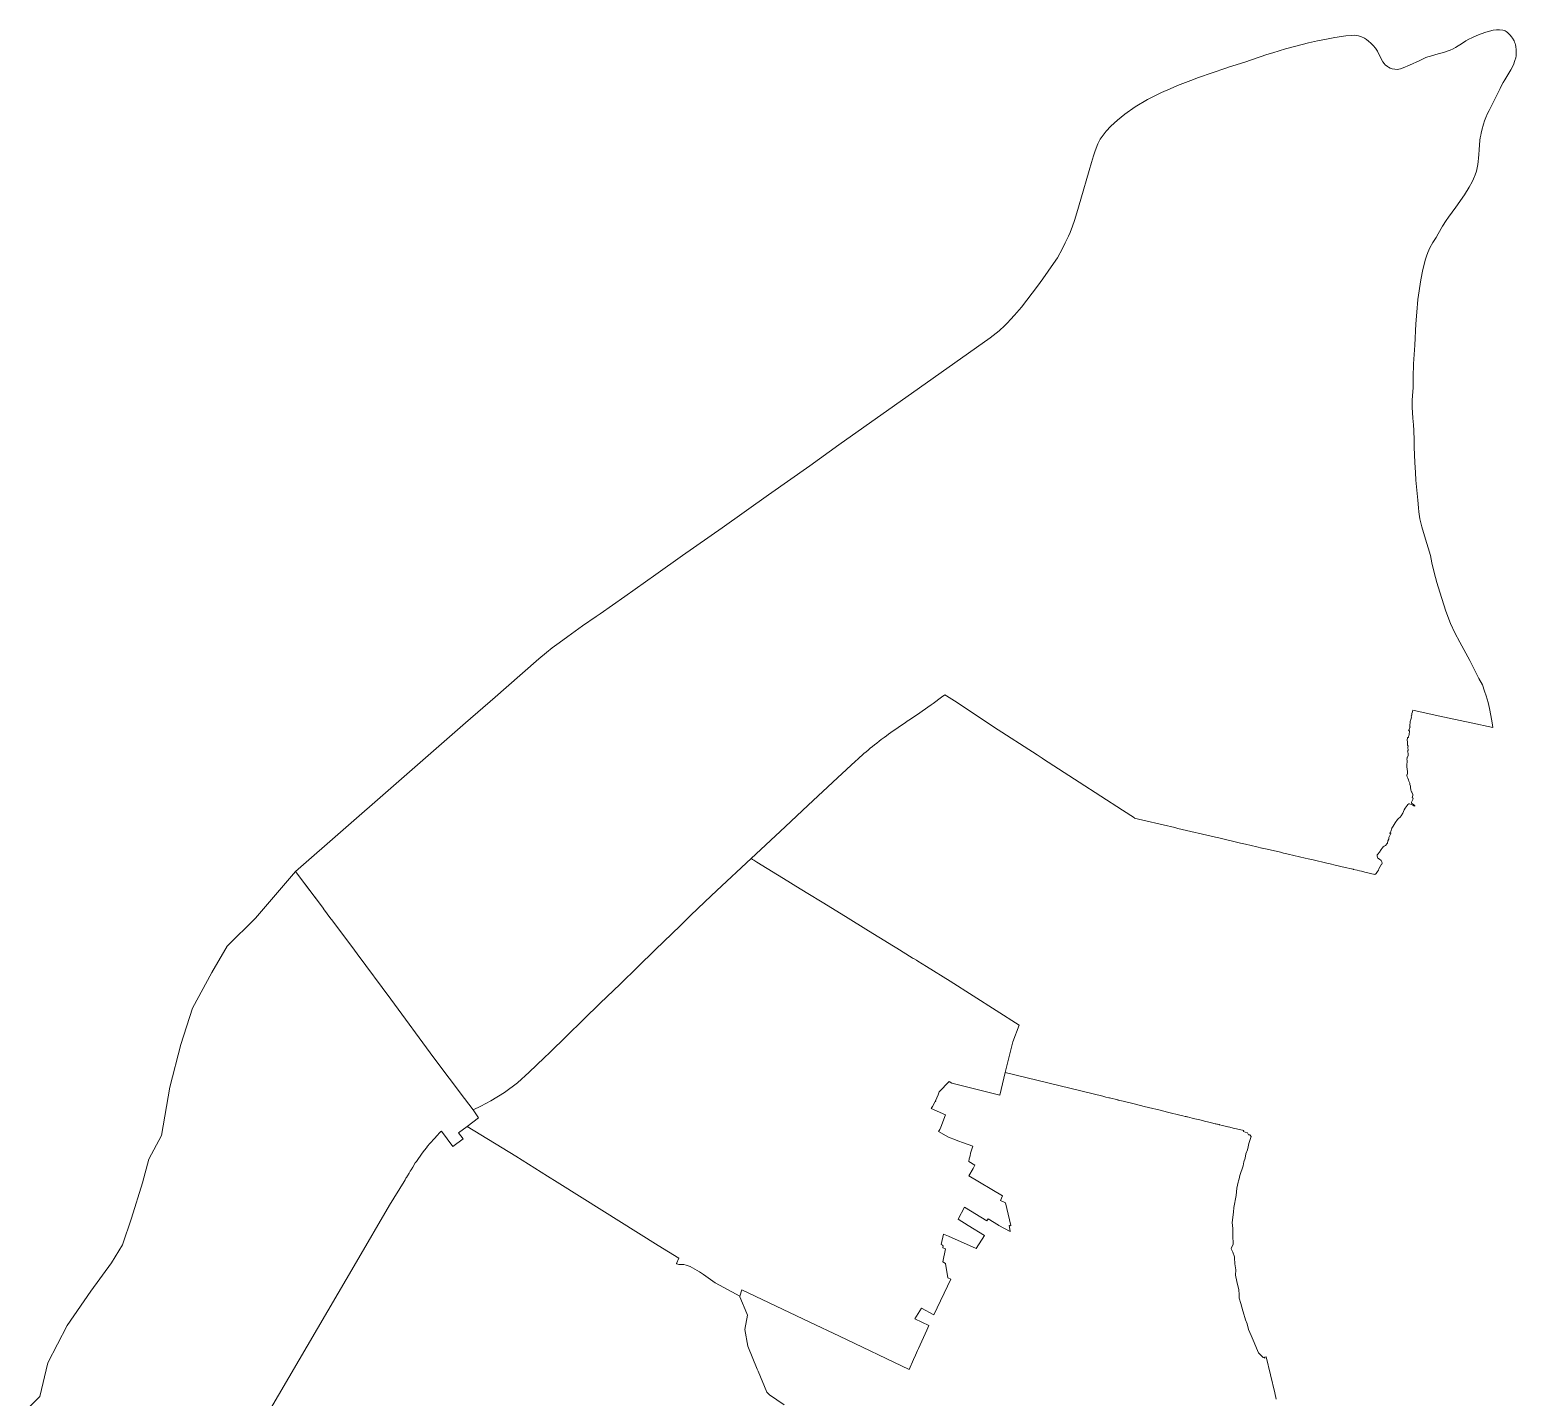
# Model space of a CAD drawing. Extents: x 268798 to 306779, y 5030079 to 5062843.
# Drawn here: x 292583 to 306779, y 5049780 to 5062843 of the extents above; entities that cross this region are included whole.
import ezdxf

# ---------------------------------------------------------------- set-up
doc = ezdxf.new("R2010")
doc.units = 0
doc.header["$MEASUREMENT"] = 0
doc.layers.add('1', color=7, linetype='Continuous', lineweight=0)

msp = doc.modelspace()

# ---------------------------------------------------------------- linework, layer by layer
at = {"layer": '1', "color": 4, "linetype": 'Continuous', "lineweight": 0}
for points in [[(295122.611, 5054802.508), (296032.397, 5055598.787), (296744.38, 5056222.095), (297026.522, 5056469.069), (297131.992, 5056559.57), (297443.611, 5056834.764), (297517.24, 5056895.555), (297573.85, 5056938.476), (297638.49, 5056987.097), (297721.309, 5057047.638), (297861.469, 5057147.609), (297993.128, 5057238.361), (298032.398, 5057264.291), (298265.617, 5057427.744), (298563.725, 5057639.578), (298815.884, 5057822.12), (299194.543, 5058085.244), (299636.781, 5058401.789), (300032.39, 5058678.533), (300311.439, 5058876.936), (301081.007, 5059422.145), (301756.543, 5059899.795), (301840.583, 5059966.466), (301894.782, 5060018.067), (301921.142, 5060042.898), (301950.072, 5060075.668), (301986.932, 5060115.359), (302032.411, 5060167.52), (302054.251, 5060192.561), (302206.57, 5060394.804), (302258.28, 5060463.156), (302360.68, 5060609.848), (302397.54, 5060665.659), (302446.95, 5060753.981), (302472.551, 5060806.202), (302502.501, 5060871.483), (302518.371, 5060905.533), (302542.391, 5060967.554), (302559.921, 5061022.175), (302583.851, 5061094.506), (302621.742, 5061225.838), (302701.353, 5061498.992), (302722.093, 5061574.003), (302741.034, 5061638.774), (302756.994, 5061687.485), (302784.235, 5061752.466), (302806.925, 5061796.837), (302834.545, 5061837.267), (302863.106, 5061873.858), (302907.516, 5061922.079), (302971.187, 5061980.8), (303041.638, 5062036.471), (303141.169, 5062107.522), (303256.371, 5062176.643), (303321.142, 5062209.663), (303392.563, 5062244.734), (303475.255, 5062279.804), (303544.637, 5062309.755), (303670.331, 5062358.915), (303745.093, 5062385.795), (304004.42, 5062475.394), (304032.411, 5062484.444), (304188.576, 5062534.304), (304397.982, 5062605.474), (304453.844, 5062622.303), (304575.508, 5062660.523), (304661.27, 5062684.333), (304795.164, 5062717.102), (304881.957, 5062738.092), (304982.559, 5062757.802), (305047.591, 5062769.072), (305152.294, 5062785.191), (305206.055, 5062789.551), (305231.726, 5062789.991), (305251.116, 5062788.521), (305273.646, 5062783.661), (305302.086, 5062775.211), (305328.696, 5062763.681), (305349.396, 5062751.131), (305369.646, 5062735.021), (305390.635, 5062714.801), (305412.645, 5062692.271), (305434.154, 5062666.151), (305453.633, 5062637.98), (305461.912, 5062622.66), (305473.692, 5062599.5), (305488.56, 5062566.82), (305505.459, 5062536.1), (305516.269, 5062522.06), (305527.988, 5062508.96), (305549.228, 5062491.81), (305560.118, 5062484.74), (305574.838, 5062477.47), (305594.798, 5062471.07), (305618.868, 5062465.66), (305642.678, 5062464.67), (305657.929, 5062466.52), (305674.769, 5062470.59), (305700.53, 5062479.52), (305760.953, 5062505.63), (305857.717, 5062550.429), (305882.808, 5062562.209), (305915.379, 5062576.759), (305936.21, 5062583.699), (305960.95, 5062591.509), (306032.453, 5062611.879), (306070.784, 5062622.189), (306104.005, 5062632.509), (306130.116, 5062641.219), (306148.807, 5062648.889), (306176.448, 5062661.949), (306198.469, 5062672.959), (306264.262, 5062716.219), (306297.804, 5062736.959), (306327.495, 5062754.619), (306353.926, 5062767.339), (306401.448, 5062788.929), (306443.849, 5062805.419), (306488.021, 5062821.179), (306524.882, 5062830.909), (306559.183, 5062838.849), (306590.424, 5062843.199), (306619.094, 5062843.459), (306651.415, 5062839.5), (306663.505, 5062835.91), (306674.655, 5062831.34), (306684.285, 5062825.1), (306694.134, 5062817.51), (306708.214, 5062805.16), (306722.264, 5062789.95), (306733.843, 5062776.68), (306744.273, 5062761.79), (306757.972, 5062738.56), (306763.481, 5062725.66), (306767.821, 5062712.64), (306771.46, 5062698.55), (306773.709, 5062684.74), (306776.758, 5062652.341), (306778.806, 5062622.191), (306779.256, 5062611.861), (306777.795, 5062595.371), (306773.844, 5062574.611), (306766.423, 5062550.291), (306751.59, 5062506.931), (306728.018, 5062459.931), (306709.586, 5062427.931), (306689.614, 5062395.161), (306669.972, 5062364.871), (306654.54, 5062337.811), (306639.179, 5062309.911), (306625.097, 5062280.981), (306609.475, 5062250.001), (306569.542, 5062168.341), (306551.871, 5062134.551), (306534.459, 5062098.451), (306520.378, 5062071.831), (306506.047, 5062043.411), (306488.376, 5062005.271), (306476.095, 5061974.55), (306465.674, 5061940.93), (306450.592, 5061883.7), (306444.091, 5061854.23), (306439.99, 5061836.82), (306435.129, 5061811.99), (306432.309, 5061786.9), (306424.886, 5061695.77), (306422.325, 5061651.22), (306418.994, 5061617.94), (306416.943, 5061583.13), (306412.842, 5061557.53), (306407.191, 5061523.96), (306399.4, 5061492.819), (306387.719, 5061456.819), (306371.627, 5061419.279), (306357.036, 5061390.099), (306329.334, 5061338.049), (306283.302, 5061266.708), (306201.887, 5061148.177), (306133.534, 5061054.226), (306109.313, 5061022.186), (306073.951, 5060967.746), (306032.399, 5060893.996), (306012.738, 5060859.145), (305984.066, 5060809.995), (305954.625, 5060758.535), (305933.633, 5060713.994), (305922.012, 5060680.504), (305912.641, 5060650.504), (305888.099, 5060553.314), (305869.116, 5060453.383), (305840.314, 5060267.821), (305828.674, 5060146.929), (305819.393, 5060033.068), (305810.482, 5059829.245), (305798.712, 5059653.112), (305793.332, 5059523.32), (305793.841, 5059463.93), (305795.221, 5059425.859), (305795.151, 5059422.169), (305787.961, 5059350.568), (305785.761, 5059301.967), (305785.401, 5059238.447), (305791.54, 5059132.715), (305797.9, 5059069.774), (305801.02, 5059015.974), (305802.81, 5058923.562), (305803.32, 5058856.232), (305807.929, 5058782.241), (305809.469, 5058709.28), (305815.609, 5058612.518), (305821.499, 5058539.557), (305838.14, 5058349.086), (305845.82, 5058275.355), (305849.58, 5058237.535), (305859.42, 5058171.644), (305877.241, 5058095.003), (305902.201, 5058009.463), (305960.302, 5057822.151), (305973.972, 5057750.971), (305993.823, 5057659.96), (306019.893, 5057563.109), (306032.384, 5057521.449), (306067.164, 5057411.438), (306106.335, 5057289.327), (306150.885, 5057172.076), (306192.095, 5057080.686), (306240.226, 5056994.156), (306336.736, 5056816.745), (306384.096, 5056723.304), (306422.246, 5056647.274), (306455.246, 5056584.064), (306476.966, 5056524.734), (306491.876, 5056480.034), (306510.046, 5056417.643), (306522.846, 5056359.273), (306537.696, 5056291.173), (306549.026, 5056222.122), (306555.417, 5056177.552), (306349.208, 5056222.14), (306032.389, 5056290.648), (305791.819, 5056342.677), (305787.789, 5056331.237), (305787.79, 5056326.337), (305781.99, 5056311.837), (305783.29, 5056308.037), (305780.69, 5056297.037), (305777.39, 5056295.537), (305776.29, 5056289.037), (305777.89, 5056277.236), (305775.79, 5056266.336), (305773.49, 5056251.736), (305769.29, 5056243.336), (305766.39, 5056234.836), (305765.69, 5056220.736), (305761.99, 5056207.236), (305762.19, 5056203.236), (305763.39, 5056197.736), (305764.19, 5056195.536), (305762.39, 5056190.736), (305763.69, 5056185.336), (305764.49, 5056180.136), (305761.99, 5056178.136), (305759.59, 5056170.636), (305757.59, 5056159.636), (305755.49, 5056152.136), (305751.69, 5056151.436), (305756.19, 5056146.936), (305758.29, 5056141.435), (305756.09, 5056110.435), (305754.79, 5056098.135), (305751.49, 5056091.935), (305749.89, 5056084.635), (305748.291, 5056082.135), (305742.891, 5056081.035), (305739.891, 5056079.735), (305737.691, 5056055.335), (305740.491, 5056041.635), (305739.191, 5056027.135), (305740.491, 5056016.135), (305741.791, 5056008.635), (305746.225, 5056000), (305744.991, 5055986.234), (305746.491, 5055959.834), (305743.191, 5055958.834), (305743.891, 5055955.934), (305744.691, 5055949.834), (305742.091, 5055947.134), (305743.091, 5055942.034), (305746.291, 5055929.634), (305745.591, 5055918.934), (305747.691, 5055909.434), (305739.691, 5055894.034), (305736.391, 5055888.134), (305734.391, 5055885.534), (305736.491, 5055877.034), (305734.791, 5055870.534), (305737.791, 5055861.234), (305736.391, 5055849.034), (305735.491, 5055825.833), (305735.492, 5055807.133), (305736.492, 5055773.033), (305742.092, 5055765.433), (305740.692, 5055745.933), (305739.792, 5055740.933), (305739.092, 5055732.233), (305736.792, 5055730.933), (305734.892, 5055726.833), (305735.392, 5055718.733), (305737.592, 5055707.933), (305742.392, 5055694.533), (305750.192, 5055677.333), (305754.592, 5055664.133), (305761.292, 5055647.032), (305762.792, 5055633.632), (305768.592, 5055615.832), (305770.192, 5055605.232), (305772.492, 5055583.032), (305775.092, 5055571.032), (305777.392, 5055564.832), (305782.192, 5055560.532), (305789.992, 5055538.632), (305791.192, 5055527.232), (305786.292, 5055506.032), (305794.092, 5055504.132), (305792.093, 5055491.332), (305789.993, 5055490.132), (305778.393, 5055463.131), (305777.593, 5055458.731), (305779.893, 5055454.831), (305798.893, 5055441.131), (305810.693, 5055429.831), (305810.693, 5055427.331), (305799.793, 5055429.631), (305790.993, 5055434.431), (305776.193, 5055443.831), (305760.393, 5055448.931), (305756.993, 5055448.931), (305752.593, 5055447.231), (305744.393, 5055441.331), (305737.593, 5055433.331), (305727.993, 5055419.931), (305718.193, 5055406.831), (305707.893, 5055392.231), (305700.893, 5055375.43), (305696.593, 5055360.83), (305681.494, 5055332.93), (305670.794, 5055320.03), (305655.794, 5055308.93), (305644.894, 5055299.93), (305622.994, 5055268.229), (305604.394, 5055234.829), (305590.994, 5055214.829), (305581.895, 5055184.828), (305576.295, 5055173.128), (305572.295, 5055167.128), (305572.795, 5055164.928), (305576.995, 5055168.428), (305581.595, 5055172.828), (305582.295, 5055169.928), (305580.395, 5055165.828), (305572.395, 5055147.228), (305567.295, 5055140.628), (305562.295, 5055126.528), (305560.995, 5055112.528), (305552.395, 5055095.828), (305548.895, 5055073.928), (305546.195, 5055068.828), (305529.495, 5055051.027), (305518.595, 5055044.827), (305506.995, 5055037.827), (305502.895, 5055029.427), (305497.096, 5055024.727), (305488.496, 5055012.627), (305471.796, 5054986.227), (305466.096, 5054979.227), (305462.696, 5054972.726), (305451.696, 5054960.326), (305449.296, 5054955.926), (305449.596, 5054947.826), (305453.396, 5054937.626), (305458.496, 5054930.126), (305474.696, 5054919.926), (305488.596, 5054906.226), (305495.496, 5054895.126), (305498.596, 5054882.826), (305495.096, 5054873.826), (305492.096, 5054871.226), (305468.296, 5054827.126), (305464.396, 5054814.526), (305453.597, 5054802.825), (305440.197, 5054784.025), (305429.302, 5054774.422), (305331.608, 5054797.3), (305315.585, 5054801.052), (305300.747, 5054804.526), (305282.734, 5054808.745), (305260.694, 5054813.845), (305225.317, 5054822.11), (305220.866, 5054823.15), (305206.027, 5054826.618), (305146.187, 5054840.598), (305051.27, 5054862.774), (305000.86, 5054874.551), (304971.313, 5054881.454), (304838.976, 5054912.372), (304809.3, 5054919.305), (304791.492, 5054923.465), (304761.781, 5054930.406), (304602.316, 5054967.662), (304574.368, 5054974.191), (304557.476, 5054978.223), (304526.835, 5054985.378), (304398.851, 5055015.249), (304369.172, 5055022.175), (304368.255, 5055022.384), (304351.343, 5055026.246), (304350.408, 5055026.462), (304300.814, 5055037.938), (304248.591, 5055050.173), (304192.409, 5055063.335), (304162.729, 5055070.262), (304144.917, 5055074.419), (303925.411, 5055125.649), (303907.601, 5055129.806), (303547.38, 5055213.876), (303517.762, 5055221.062), (303406.119, 5055247.145), (303213.585, 5055291.661), (303130.561, 5055310.93), (303132.75, 5055313.961), (303019.688, 5055389.158), (302604.98, 5055656.549), (302265.86, 5055875.346), (302250.39, 5055885.326), (302221.698, 5055903.871), (302203.654, 5055915.489), (301785.718, 5056184.598), (301438.534, 5056415.857), (301338.574, 5056479.518), (301337.794, 5056478.976), (301321.802, 5056489.301), (301291.171, 5056467.023), (301209.425, 5056407.568), (301191.665, 5056394.24), (301050.573, 5056296.995), (300978.4, 5056247.68), (300972.166, 5056243.328), (300946.855, 5056225.732), (300807.044, 5056128.536), (300785.273, 5056113.252), (300763.637, 5056097.783), (300742.139, 5056082.123), (300715.034, 5056062.008), (300693.854, 5056045.918), (300672.818, 5056029.64), (300651.927, 5056013.176), (300631.183, 5055996.528), (300610.587, 5055979.696), (300590.142, 5055962.682), (300569.848, 5055945.487), (300549.708, 5055928.113), (300529.723, 5055910.561), (300509.894, 5055892.833), (300490.223, 5055874.929), (300470.712, 5055856.851), (300469.274, 5055855.506), (300297.65, 5055695.453), (300018.048, 5055434.748), (299798.126, 5055229.703), (299472.5, 5054926.043), (299471.824, 5054925.413), (299146.508, 5054622.098), (299029.726, 5054513.217), (298893.384, 5054380.675), (298797.092, 5054287.054), (298556.768, 5054053.431), (298391.524, 5053892.779), (298220.471, 5053726.487), (298032.377, 5053543.635), (297549.906, 5053074.6), (297495.885, 5053022.079), (297354.123, 5052884.268), (297240.242, 5052782.837), (297117.951, 5052691.706), (296988.181, 5052611.594), (296889.93, 5052560.714), (296816.95, 5052525.803), (296736.061, 5052634.273), (296443.615, 5053022.135), (296032.375, 5053581.076), (295711.082, 5054015.077), (295685.682, 5054049.377), (295467.886, 5054340.377), (295459.586, 5054351.577), (295389.367, 5054445.547), (295387.272, 5054448.35), (295257.439, 5054622.078), (295122.611, 5054802.508)], [(296759.359, 5052366.072), (296870.359, 5052449.073), (296816.95, 5052525.803), (296889.93, 5052560.714), (296988.181, 5052611.594), (297117.951, 5052691.706), (297240.242, 5052782.837), (297354.123, 5052884.268), (297495.885, 5053022.079), (297549.906, 5053074.6), (298032.377, 5053543.635), (298220.471, 5053726.487), (298391.524, 5053892.779), (298556.768, 5054053.431), (298797.092, 5054287.054), (298893.384, 5054380.675), (299029.726, 5054513.217), (299146.508, 5054622.098), (299471.824, 5054925.413), (299485.348, 5054917.188), (299498.87, 5054908.931), (299525.788, 5054892.359), (299821.431, 5054710.339), (299900.25, 5054661.812), (300013.213, 5054592.263), (300149.396, 5054508.418), (300374.352, 5054372.715), (300593.192, 5054236.637), (300790.514, 5054113.939), (300816.091, 5054098.266), (300863.186, 5054069.702), (301011.022, 5053978.473), (301020.982, 5053972.327), (301022.654, 5053971.293), (301050.772, 5053953.942), (301062.889, 5053946.455), (301147.037, 5053894.203), (301373.562, 5053753.542), (302031.765, 5053333.749), (301972.157, 5053173.826), (301899.824, 5052882.454), (301847.194, 5052665.293), (301390.09, 5052779.692), (301363.79, 5052795.692), (301268.689, 5052697.091), (301266.289, 5052686.891), (301259.989, 5052669.391), (301231.689, 5052610.991), (301235.989, 5052609.391), (301233.789, 5052604.991), (301229.489, 5052606.591), (301204.389, 5052556.491), (301190.689, 5052536.89), (301329.89, 5052477.191), (301284.59, 5052361.49), (301277.39, 5052343.39), (301275.39, 5052337.69), (301262.79, 5052319.59), (301356.591, 5052264.59), (301424.091, 5052239.691), (301447.491, 5052229.791), (301499.292, 5052210.691), (301590.293, 5052177.091), (301567.693, 5052111.991), (301562.993, 5052085.391), (301555.993, 5052057.391), (301551.793, 5052031.691), (301609.694, 5051995.391), (301599.793, 5051978.291), (301592.093, 5051963.591), (301552.293, 5051894.29), (301871.697, 5051704.391), (301852.897, 5051659.191), (301901.797, 5051637.891), (301951.298, 5051422.091), (301952.398, 5051416.491), (301939.798, 5051422.091), (301935.798, 5051422.091), (301941.698, 5051386.391), (301945.198, 5051362.791), (301839.197, 5051422.091), (301834.397, 5051424.991), (301734.496, 5051484.09), (301723.996, 5051466.09), (301509.993, 5051594.489), (301450.693, 5051482.189), (301545.994, 5051422.089), (301700.696, 5051324.69), (301621.695, 5051200.389), (301356.192, 5051318.088), (301308.492, 5051338.488), (301287.392, 5051240.387), (301299.792, 5051232.887), (301304.992, 5051221.587), (301302.692, 5051210.787), (301303.092, 5051208.487), (301329.592, 5051196.487), (301302.792, 5051073.387), (301327.892, 5051056.187), (301351.493, 5050921.488), (301378.094, 5050908.888), (301217.053, 5050566.908), (301098.591, 5050630.587), (301036.691, 5050530.487), (301169.643, 5050463.768), (301148.893, 5050419.488), (301070.793, 5050246.188), (301062.693, 5050226.788), (301042.293, 5050181.488), (301022.892, 5050138.987), (300981.992, 5050045.087), (300314.883, 5050362.082), (300032.379, 5050496.78), (299384.07, 5050807.276), (299365.66, 5050745.515), (299169.368, 5050851.074), (299130.368, 5050874.074), (299017.366, 5050952.074), (298980.366, 5050977.074), (298889.365, 5051029.073), (298853.365, 5051042.073), (298828.364, 5051047.073), (298814.364, 5051049.073), (298783.364, 5051049.073), (298764.364, 5051055.073), (298758.364, 5051056.073), (298783.364, 5051109.073), (298584.362, 5051230.072), (297857.359, 5051684.072), (297621.358, 5051834.072), (297529.358, 5051892.072), (297225.358, 5052082.072), (296759.359, 5052366.072)]]:
    msp.add_lwpolyline(points, close=True, dxfattribs=at)
at = {"layer": '1', "color": 218, "linetype": 'Continuous', "lineweight": 0}
msp.add_lwpolyline([(294684.35, 5049332.047), (295704.349, 5051074.059), (296019.353, 5051614.063), (296158.355, 5051842.065), (296167.355, 5051857.066), (296171.355, 5051864.066), (296176.355, 5051873.066), (296180.355, 5051879.066), (296189.355, 5051894.066), (296206.356, 5051922.066), (296215.356, 5051938.066), (296225.356, 5051953.066), (296241.356, 5051978.067), (296265.356, 5052018.067), (296275.356, 5052033.067), (296332.004, 5052112.981), (296354.357, 5052141.068), (296371.358, 5052163.069), (296382.358, 5052178.069), (296404.358, 5052203.069), (296451.358, 5052255.07), (296471.358, 5052277.07), (296477.358, 5052283.07), (296482.358, 5052289.07), (296488.359, 5052295.07), (296508.359, 5052317.07), (296514.359, 5052323.07), (296625.358, 5052175.07), (296723.358, 5052249.071), (296679.359, 5052307.071), (296759.359, 5052366.072), (296870.359, 5052449.073), (296816.95, 5052525.803), (296736.061, 5052634.273), (296443.615, 5053022.135), (296032.375, 5053581.076), (295711.082, 5054015.077), (295685.682, 5054049.377), (295467.886, 5054340.377), (295459.586, 5054351.577), (295389.367, 5054445.547), (295387.272, 5054448.35), (295122.611, 5054802.508), (294737.92082, 5054357.244026), (294737.92082, 5054357.244026), (294468.602595, 5054087.848517), (294320.911956, 5053835.833363), (294138.470578, 5053496.916432), (294025.530677, 5053149.309323), (293921.278461, 5052740.87097), (293843.089299, 5052280.291551), (293721.461714, 5052054.34693), (293660.647921, 5051828.402309), (293556.395705, 5051489.485378), (293469.518858, 5051237.470224), (293365.266642, 5051063.66667), (293165.449895, 5050794.27116), (292939.570094, 5050464.044407), (292757.128716, 5050107.74712), (292678.939554, 5049786.210544), (292583.375022, 5049690.618589)], dxfattribs=at)
at = {"layer": '1', "color": 4, "linetype": 'Continuous', "lineweight": 0}
for points in [[(299788.777, 5049706.278), (299649.375, 5049803.776), (299628.875, 5049822.076), (299621.975, 5049828.176), (299538.873, 5050027.476), (299530.603, 5050047.586), (299441.672, 5050268.075), (299412.871, 5050427.775), (299436.971, 5050564.276), (299432.571, 5050579.376), (299363.91, 5050739.645), (299363.91, 5050739.645), (299365.66, 5050745.515), (299384.07, 5050807.276), (300032.379, 5050496.78), (300314.883, 5050362.082), (300981.992, 5050045.087), (301022.892, 5050138.987), (301042.293, 5050181.488), (301062.693, 5050226.788), (301070.793, 5050246.188), (301148.893, 5050419.488), (301169.643, 5050463.768), (301036.691, 5050530.487), (301098.591, 5050630.587), (301217.053, 5050566.908), (301378.094, 5050908.888), (301351.493, 5050921.488), (301327.892, 5051056.187), (301302.792, 5051073.387), (301329.592, 5051196.487), (301303.092, 5051208.487), (301302.692, 5051210.787), (301304.992, 5051221.587), (301299.792, 5051232.887), (301287.392, 5051240.387), (301308.492, 5051338.488), (301356.192, 5051318.088), (301621.695, 5051200.389), (301700.696, 5051324.69), (301545.994, 5051422.089), (301450.693, 5051482.189), (301509.993, 5051594.489), (301723.996, 5051466.09), (301734.496, 5051484.09), (301834.397, 5051424.991), (301839.197, 5051422.091), (301945.198, 5051362.791), (301941.698, 5051386.391), (301935.798, 5051422.091), (301939.798, 5051422.091), (301952.398, 5051416.491), (301951.298, 5051422.091), (301901.797, 5051637.891), (301852.897, 5051659.191), (301871.697, 5051704.391), (301552.293, 5051894.29), (301592.093, 5051963.591), (301599.793, 5051978.291), (301609.694, 5051995.391), (301551.793, 5052031.691), (301555.993, 5052057.391), (301562.993, 5052085.391), (301567.693, 5052111.991), (301590.293, 5052177.091), (301499.292, 5052210.691), (301447.491, 5052229.791), (301424.091, 5052239.691), (301356.591, 5052264.59), (301262.79, 5052319.59), (301275.39, 5052337.69), (301277.39, 5052343.39), (301284.59, 5052361.49), (301329.89, 5052477.191), (301190.689, 5052536.89), (301204.389, 5052556.491), (301229.489, 5052606.591), (301233.789, 5052604.991), (301235.989, 5052609.391), (301231.689, 5052610.991), (301259.989, 5052669.391), (301266.289, 5052686.891), (301268.689, 5052697.091), (301363.79, 5052795.692), (301390.09, 5052779.692), (301847.194, 5052665.293), (301899.824, 5052882.454), (302830.519, 5052654.707), (302860.354, 5052647.406), (302889.854, 5052640.222), (302894.327, 5052639.133), (302973.904, 5052619.776), (302978.374, 5052618.689), (303025.688, 5052607.188), (303142.831, 5052578.568), (303224.423, 5052558.574), (303307.601, 5052538.446), (303336.796, 5052531.187), (303354.795, 5052527.347), (303388.82, 5052518.903), (303472.642, 5052498.125), (303554.444, 5052478.363), (303593.74, 5052468.694), (303618.599, 5052462.578), (303627.388, 5052460.415), (303631.833, 5052459.321), (303640.918, 5052457.085), (303661.513, 5052452.259), (303685.336, 5052446.603), (303709.293, 5052440.728), (303757.257, 5052428.967), (303814.699, 5052414.881), (303815.026, 5052414.801), (303829.898, 5052411.167), (303868.576, 5052401.747), (303903.332, 5052393.282), (303910.838, 5052391.455), (303918.241, 5052389.651), (303925.644, 5052387.849), (303940.449, 5052384.243), (303944.892, 5052383.161), (303974.507, 5052375.948), (303998.199, 5052370.178), (304024.852, 5052363.687), (304029.294, 5052362.605), (304044.1, 5052359), (304051.628, 5052357.166), (304066.552, 5052353.531), (304075.412, 5052351.273), (304107.33, 5052343.5), (304176.014, 5052326.775), (304175.609, 5052325.107), (304174.199, 5052319.297), (304189.7, 5052313.696), (304213.599, 5052306.296), (304217.899, 5052291.697), (304222.9, 5052287.396), (304236.103, 5052285.39), (304246.2, 5052269.497), (304236.999, 5052241.697), (304225.899, 5052204.297), (304219, 5052173.096), (304211.699, 5052143.497), (304197.599, 5052104.097), (304190.601, 5052065.196), (304178.2, 5052027.297), (304170.501, 5051991.696), (304139.416, 5051897.145), (304132.508, 5051867.711), (304125.814, 5051848.227), (304124.016, 5051835.145), (304110.116, 5051778.145), (304103.117, 5051707.045), (304082.617, 5051591.545), (304077.817, 5051548.845), (304071.217, 5051501.044), (304066.62, 5051447.316), (304067.975, 5051422.196), (304073.132, 5051390.245), (304073.432, 5051328.618), (304076.731, 5051240.248), (304058.831, 5051210.748), (304055.802, 5051198.115), (304071.206, 5051165.916), (304088.403, 5051120.015), (304088.215, 5051117.2), (304089.113, 5051092.805), (304092.713, 5051073.806), (304092.215, 5051054.001), (304100.015, 5050997.684), (304099.113, 5050947.496), (304109.415, 5050886.402), (304128.913, 5050805.997), (304133.715, 5050760.603), (304133.713, 5050743.082), (304132.016, 5050725.703), (304148.516, 5050676.503), (304167.916, 5050606.104), (304172.216, 5050595.604), (304193.016, 5050519.104), (304208.716, 5050479.905), (304222.716, 5050428.205), (304247.716, 5050370.006), (304275.416, 5050303.806), (304297.916, 5050247.807), (304318.881, 5050202.679), (304324.881, 5050197.679), (304334.781, 5050188.679), (304351.581, 5050168.879), (304361.281, 5050159.879), (304377.981, 5050152.08), (304374.981, 5050162.18), (304391.681, 5050166.48), (304472.736, 5049822.111), (304487.324, 5049760.554)], [(294684.35, 5049332.047), (295704.349, 5051074.059), (296019.353, 5051614.063), (296158.355, 5051842.065), (296167.355, 5051857.066), (296171.355, 5051864.066), (296176.355, 5051873.066), (296180.355, 5051879.066), (296189.355, 5051894.066), (296206.356, 5051922.066), (296215.356, 5051938.066), (296225.356, 5051953.066), (296241.356, 5051978.067), (296265.356, 5052018.067), (296275.356, 5052033.067), (296332.004, 5052112.981), (296354.357, 5052141.068), (296371.358, 5052163.069), (296382.358, 5052178.069), (296404.358, 5052203.069), (296451.358, 5052255.07), (296471.358, 5052277.07), (296477.358, 5052283.07), (296482.358, 5052289.07), (296488.359, 5052295.07), (296508.359, 5052317.07), (296514.359, 5052323.07), (296625.358, 5052175.07), (296723.358, 5052249.071), (296679.359, 5052307.071), (296759.359, 5052366.072), (297225.358, 5052082.072), (297529.358, 5051892.072), (297621.358, 5051834.072), (297857.359, 5051684.072), (298584.362, 5051230.072), (298783.364, 5051109.073), (298758.364, 5051056.073), (298764.364, 5051055.073), (298783.364, 5051049.073), (298814.364, 5051049.073), (298828.364, 5051047.073), (298853.365, 5051042.073), (298889.365, 5051029.073), (298980.366, 5050977.074), (299017.366, 5050952.074), (299130.368, 5050874.074), (299169.368, 5050851.074), (299365.66, 5050745.515), (299363.91, 5050739.645), (299432.571, 5050579.376), (299436.971, 5050564.276), (299412.871, 5050427.775), (299441.672, 5050268.075), (299530.603, 5050047.586), (299538.873, 5050027.476), (299621.975, 5049828.176), (299628.875, 5049822.076), (299649.375, 5049803.776), (299788.777, 5049706.278)]]:
    msp.add_lwpolyline(points, dxfattribs=at)

doc.saveas('drawing.dxf')
